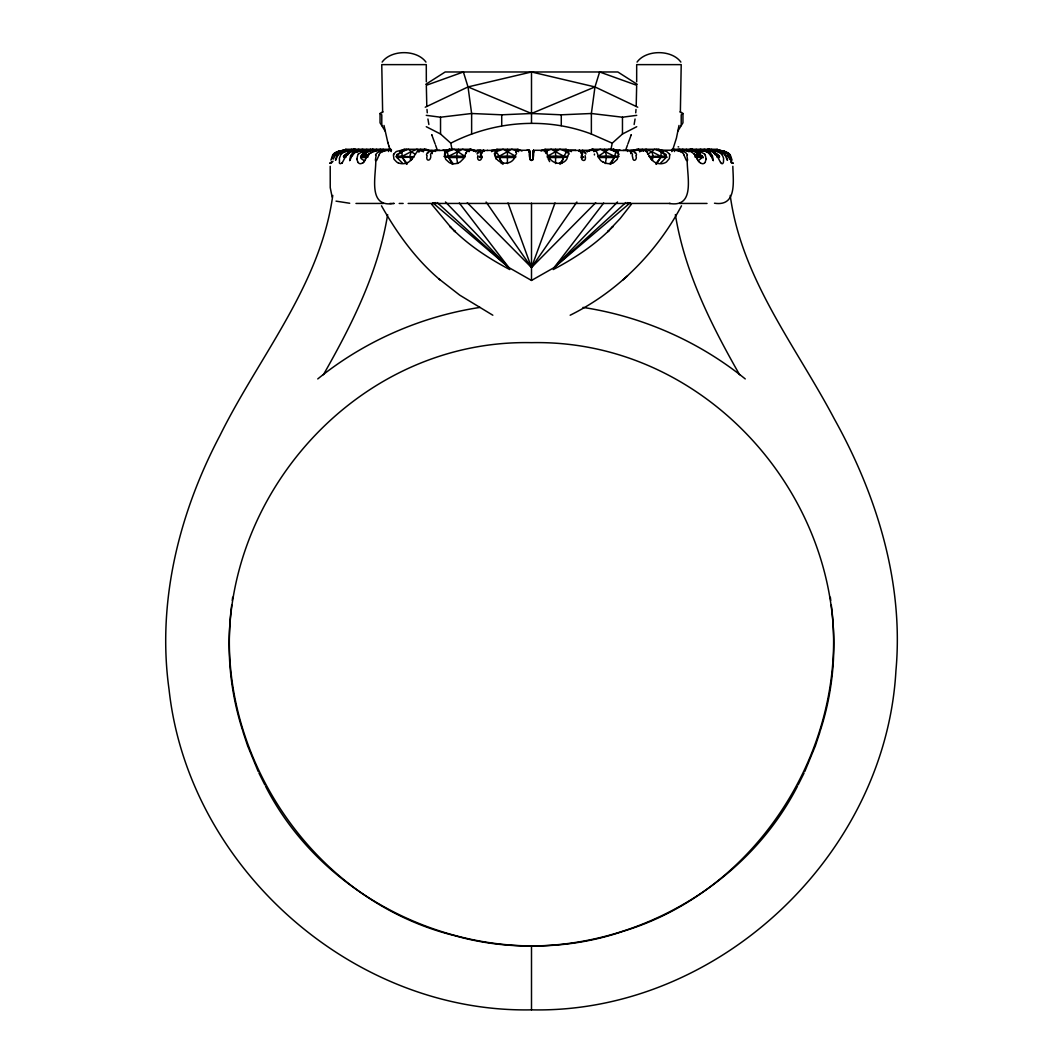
<?xml version="1.0" encoding="UTF-8"?>
<svg xmlns="http://www.w3.org/2000/svg" width="1063" height="1063" viewBox="0 0 1063 1063"><rect width="100%" height="100%" fill="white"/><g stroke="black" fill="none" stroke-linecap="round" stroke-linejoin="round"><path stroke-width="1.5" d="M532.576 159.955C526.517 162.466 532.988 147.903 526.783 150.295M529.547 154.334L529.52 150.308L529.507 153.63M529.494 151.73L529.494 152.567M532.629 159.955L533.48 150.295L546.608 150.321A38.029 2.325 -84.5 0 1 546.927 150.959M568.067 150.268L566.499 150.268L566.499 151.159M533.493 153.883L533.467 151.677L533.334 157.178M533.467 151.996L533.506 150.308L533.506 151.291M636.671 81.824L636.684 64.63L681.21 64.63L680.36 112.572M636.657 86.05L636.206 105.862M533.467 154.387L533.4 156.394M706.124 158.812L705.181 154.813M444.44 154.813L445.703 159.344L449.277 162.586A11.015 10.471 -51.4 0 0 450.353 163.077A11.255 10.71 -57.1 0 0 460.146 161.961L463.348 158.812L465.209 154.813M330.208 166.306L330.234 187.606L332.121 197.027M631.236 152.859L630.04 151.411A29.485 11.029 -90 0 0 628.446 150.601L614.946 150.321L614.919 151.198M546.581 150.295L546.555 151.172M428.176 150.547L439.072 150.242A46.998 17.579 -90 0 1 439.896 150.428M589.181 150.268L595.36 150.282L595.32 151.159M477.858 155.61C476.118 161.921 482.748 161.749 481.685 155.61M680.559 151.677L678.101 150.813A55.156 38.919 -89.7 0 0 674.301 150.242L661.292 150.189L661.186 151.398M568.28 154.813L566.845 159.078A10.55 9.381 35.7 0 1 549.797 158.626M335.443 160.101L336.825 155.61A8.318 8.212 84.6 0 1 339.336 152.846L342.95 151.278A33.418 32.926 -89.7 0 1 343.801 151.039M516.02 151.863L516.047 151.504A39.823 2.498 84.8 0 1 516.419 150.454M635.74 112.811L636.006 109.449M231.707 605.073C212.494 750.398 311.393 900.427 454.539 935.613C585.421 972.751 735.317 907.27 797.423 786.314M533.36 157.284L532.736 159.782M643.407 151.198C643.686 148.182 630.319 150.733 632.14 150.561M690.007 151.238L683.748 150.189L683.562 151.384M232.252 600.369L232.664 597.233M376.143 155.411L375.398 160.101A1.408 0.678 -78.2 0 0 375.797 160.579C375.917 176.445 367.572 207.949 393.655 203.445M636.644 85.266L599.625 71.978L594.974 86.927L591.373 113.502L591.373 134.031L612.222 143.173L622.466 134.018L636.737 126.71M332.772 195.419C320.362 285.309 259.04 356.384 219.988 435.458C179.142 512.871 156.806 601.977 169.057 689.528C188.31 867.049 352.597 1013.345 531.5 1009.85C717.219 1013.81 885.625 855.795 895.923 670.78C903.949 582.683 876.789 495.238 834.296 418.888C796.041 346.418 741.496 278.931 730.228 195.419M723.305 153.112L718.933 151.172A35.836 35.318 -84.4 0 0 714.429 150.441L710.084 150.282L709.938 151.159M723.584 151.81L722.548 151.438A18.297 17.938 -37.8 0 0 721.498 151.159A39.424 38.866 -55.7 0 0 715.771 150.348L715.107 151.159M715.851 154.002C713.339 151.504 707.254 149.352 704.928 151.185M715.333 150.282L715.173 151.159M706.071 159.344L705.247 161.961A12.264 5.435 77.9 0 1 704.782 162.519M635.063 119.016L634.133 124.504M656.389 164.366L660.654 157.51L661.385 151.624L658.808 149.285L636.325 149.285M694.272 151.198L694.764 150.348M679.005 125.447L676.427 138.11L672.441 150.72M427.127 155.61C425.16 161.802 431.259 161.496 430.767 155.61M387.636 214.58C378.375 272.035 351.906 324.667 323.404 374.734M610.933 149.524L612.222 143.173M605.352 163.543L606.588 156.221L604.621 149.285M330.925 160.128L332.506 155.61A8.318 8.318 0 0 1 335.031 152.806L338.3 151.398M515.675 154.813L513.867 159.078A10.55 9.74 15.1 0 1 496.514 158.825M331.696 159.078L333.45 154.813M393.416 154.813L393.881 158.852A9.009 8.026 -24.9 0 0 394.16 159.344L396.619 161.961A12.304 10.882 -63.7 0 0 398.226 162.865M478.191 153.112L478.961 151.172M444.56 154.002C444.387 152.461 447.802 149.099 448.094 151.185M465.435 154.002L467.6 150.282L474.603 150.268M482.164 152.846L482.788 151.278A33.445 5.727 90 0 1 483.585 150.521L497.032 150.295M820.477 730.122C880.735 542.396 728.593 338.512 531.5 342.658C334.407 338.512 182.265 542.396 242.523 730.122M652.283 160.526L653.187 156.221L651.752 151.624L646.131 149.285L639.66 151.624L638.597 149.285L634.757 150.694M428.243 150.694L424.403 149.285L423.353 151.624L416.869 149.285L411.248 151.624L409.813 156.221L410.717 160.526M610.667 164.366L614.334 157.51L615.836 151.624L613.816 149.285L591.653 149.285L587.068 151.624L593.22 149.285L593.699 151.624L600.356 149.285L614.334 156.221L619.051 156.487M820.038 731.703L815.401 745.761L804.744 771.592M367.851 157.138L364.968 157.51L366.509 151.624L370.628 149.285L368.05 151.624L370.814 150.694M333.33 159.078L335.377 154.813M521.986 151.039L517.894 149.285L496.953 149.285L494.242 153.922M571.495 151.624L566.048 149.285L545.106 149.285L544.322 151.624L551.245 149.285L563.749 156.221L567.443 156.58L563.749 157.51L547.405 157.51L547.405 156.221L559.909 149.285L566.831 151.624L568.758 153.922M390.958 149.285L345.834 149.285L345.037 151.624L351.973 149.285M561.689 163.543L563.749 156.221L566.831 151.624L566.048 149.285M335.775 160.154L337.529 155.61M631.063 135.293L631.289 134.656L627.848 144.05M625.948 149.325L627.409 145.259M555.019 202.927L531.5 267.517L467.282 202.714M728.075 156.221L726.454 156.221M382.135 62.092C391.211 49.509 416.869 49.509 425.944 62.092M637.056 62.092C646.131 49.509 671.789 49.509 680.865 62.092M458.379 149.285L456.412 156.221L457.648 163.543M696.185 149.285L695.202 151.61L700.451 149.285L707.121 151.624L707.586 149.285C709.101 148.475 724.501 157.988 717.711 157.138M678.353 151.039L682.566 149.285L689.037 151.624L690.086 149.285C694.91 147.757 706.656 162.373 702.337 156.221M378.893 155.411L376.807 160.101A1.408 1.183 -66.3 0 1 375.864 160.579M702.497 156.487L692.372 149.285L694.95 151.624L692.186 150.694M347.548 155.078L349.275 151.624L353.846 149.285L351.813 151.624L358.776 149.285L360.955 150.84M798.154 784.853L804.066 773.093M350.631 155.61L349.674 160.54M427.924 153.099L429.598 151.159M352.026 155.61L349.807 160.566M560.028 164.366L563.749 157.51M393.735 154.002L396.193 151.597A17.845 10.989 -85.9 0 1 396.991 151.318L401.734 150.202L401.841 151.398M431.764 152.859L432.96 151.411A29.578 11.068 90 0 1 434.568 150.601M681.516 205.797C656.562 252.556 617.789 291.607 570.167 315.219M677.756 131.227L682.951 122.803L682.951 113.502L680.174 111.721M368.303 154.813L363.838 161.975M342.366 162.586L346.458 154.813M545.346 150.348L541.678 150.268M576.89 202.036L531.5 267.517L486.11 202.036M609.817 163.795L614.334 157.51L617.616 156.58M412.245 158.799L417.6 150.919M631.435 204.162L620.154 218.553L607.837 231.614L608.847 230.631C592.569 246.523 573.289 258.973 553.238 269.564M481.645 157.138L479.267 157.231L479.267 156.487C480.954 155.517 482.509 157.949 481.167 156.221M433.053 203.033L508.778 267.517L531.5 280.446L554.222 267.517L603.664 203.033M655.672 163.795L660.654 157.51L667.072 157.231L661.385 151.624L656.655 149.285M345.289 157.138C338.685 158.002 353.168 148.926 354.63 149.285M338.472 153.922L340.386 151.624L345.847 149.285M368.901 154.002L374.973 150.733L388.274 150.082L385.524 150.268A57.003 40.221 -90 0 0 382.986 150.614L379.65 151.677A9.487 7.428 80.3 0 0 375.545 154.839M443.949 156.487L448.666 156.221L462.644 149.285L469.301 151.624L469.78 149.285L475.932 151.624L471.347 149.285L449.184 149.285L444.919 153.922M411.806 159.344L408.817 161.961A12.264 10.75 -66.9 0 1 407.7 162.639M358.43 154.002L362.975 151.291M629.947 203.033L554.222 267.517L617.523 201.97M660.415 163.317L666.116 157.51L666.116 156.221L660.654 156.221L651.752 151.624L647.619 154.387M595.718 202.714L531.5 267.517L507.981 202.927M612.049 227.429L613.006 226.472L607.837 231.614M347.136 154.002L352.398 151.145L361.872 150.348L359.879 150.574A29.392 27.266 -89.9 0 0 355.959 151.371M341.369 154.002C344.106 151.384 350.564 149.338 353.089 151.159M585.142 155.61C587.308 164.845 577.435 158.241 583.733 157.231L581.833 156.221M699.215 161.961L698.271 160.792L702.497 157.231M554.222 267.517L625.828 202.541M426.675 149.285L404.192 149.285L395.928 156.487L402.585 163.317M622.732 280.087L627.502 275.875M384.647 151.039L380.434 149.285L373.963 151.624L372.914 149.285C367.094 151.943 353.939 156.327 364.782 160.739M376.674 149.285L364.968 156.221L361.247 156.221L361.247 157.51L364.968 157.51M561.144 162.028L559.603 163.038M639.66 151.61L642.358 149.285M651.752 151.624L654.502 149.285L661.385 151.624L666.302 154.693M719.452 157.138L717.087 157.231L717.087 156.487L719.452 156.58M361.832 155.304L366.509 151.624M343.548 156.58L349.275 151.624L355.414 149.285L355.879 151.624L362.549 149.285L367.798 151.624L366.815 149.285M713.326 160.54L712.369 155.61M317.744 378.933C364.25 341.303 420.882 316.415 480.011 307.406M354.072 153.099L358.231 151.159A30.521 28.342 87.4 0 1 361.021 150.601L368.263 150.335M682.951 113.502L681.21 114.804L681.21 125.633M339.695 153.112L344.067 151.172A34.255 33.764 84.4 0 1 348.172 150.481L352.65 150.268M702.045 150.84L704.224 149.285L707.015 150.215M335.071 152.846L334.699 153.112A8.318 8.159 -52 0 0 332.613 155.663M352.996 152.859L355.959 151.411M435.352 202.581L432.256 203.445M385.244 131.227L380.049 122.803L380.049 113.502L382.826 111.721M425.771 84.336L445.171 71.978L617.829 71.978L637.229 84.336M614.334 157.51L598.256 157.51L598.256 156.221L608.886 149.285L615.836 151.624L618.081 153.922M361.659 155.45L365.34 153.152M361.898 155.45L365.579 153.152M396.698 154.693L406.345 149.285M349.222 153.152L344.027 156.221L343.894 157.51L345.913 157.231L345.913 156.487L343.894 156.221L345.289 156.58M479.745 150.428L471.627 150.321A39.172 7.879 -85.7 0 1 471.799 150.401M404.192 149.285L400.073 151.624L403.913 150.215M501.311 163.543L499.251 156.221L496.169 151.624L503.091 149.285L515.595 156.221L515.595 157.51L499.251 157.51L495.557 156.58L499.251 156.221L511.755 149.285L518.678 151.624L517.894 149.285M411.248 151.624L408.498 149.285L401.615 151.624L402.346 156.221L413.945 157.138L396.884 157.51L396.884 156.221L402.346 156.221L411.248 151.624L415.381 154.387M449.224 149.87L444.6 151.624L449.184 149.285M368.064 151.61L372.781 149.285M636.112 150.454L638.478 149.285M717.711 156.58L718.973 156.221L719.106 157.51L718.973 156.221L713.725 151.624L709.154 149.285L711.187 151.624M425.253 107.204L468.026 86.927L531.5 71.978L594.974 86.927L637.747 107.204M382.441 151.677L384.899 150.813A55.156 38.919 89.7 0 1 388.699 150.242L391.051 150.082A8.756 5.926 89.3 0 0 391.224 151.597M426.263 126.71L440.534 134.018L450.778 143.173C493.976 121.009 545.731 116.704 591.373 134.031M444.613 151.61L449.968 149.285M587.082 151.61L592.436 149.285M491.505 151.61L496.953 149.285M541.027 151.039L545.106 149.285M594.974 86.927L531.5 113.502L501.723 114.804L471.627 113.502L440.534 117.209L426.263 115.349M380.501 150.454L383.318 149.285M694.179 154.255L698.032 156.221L701.753 156.221L701.753 157.51L695.149 157.138M337.356 151.863L338.379 151.491A17.526 17.314 -27.6 0 1 339.07 151.278A38.082 37.83 -32.5 0 1 345.236 150.388L345.688 150.282A39.73 39.49 -34.6 0 0 339.389 151.145A17.446 17.207 -28 0 0 338.366 151.504L337.37 151.863A9.195 9.168 -1.1 0 0 334.021 153.909M687.455 154.839A9.487 7.428 -80.3 0 0 683.363 151.571L680.001 150.627A57.003 40.221 90 0 0 677.476 150.268L674.726 150.082L679.682 149.285L682.499 150.454M426.356 85.266L463.375 71.978L468.026 86.927L471.627 113.502L471.627 134.031M339.748 151.677L340.439 151.451A18.35 17.991 39.8 0 1 341.157 151.225M671.444 150.215L674.194 149.285M434.554 150.561L448.068 150.308M430.86 150.561C432.455 151.172 419.393 148.288 419.593 151.198M338.3 151.398L339.163 151.159A33.817 33.817 0 0 1 343.15 150.508L345.688 150.282M633.92 150.401L634.784 150.547M695.149 156.58L698.032 156.221L696.491 151.624M660.654 157.51L649.055 156.58L660.654 156.221M445.384 156.58L448.666 157.51L464.744 157.51L464.744 156.221L454.114 149.285L447.164 151.624L448.666 157.51L452.333 164.366M598.256 156.221L614.334 156.221M499.251 156.221L515.595 156.221M547.405 156.221L563.749 156.221M448.666 156.221L464.744 156.221M468.026 86.927L531.5 113.502L561.277 114.804L591.373 113.502L622.466 117.209L636.737 115.349M342.95 151.238A33.298 32.807 -89.7 0 1 347.481 150.481L349.621 150.268L347.216 150.308A39.331 38.773 55.4 0 0 341.475 151.105A18.257 17.898 37.7 0 0 340.439 151.451M713.167 160.566L710.974 155.61M531.5 160.566L530.264 159.782L529.626 157.364M714.495 203.219C737.323 206.767 733.098 180.803 732.832 166.306M265.577 786.314C329.968 912.253 489.485 977.136 623.383 931.215C759.128 890.037 849.47 744.977 831.293 605.073M669.345 203.445C695.441 207.949 687.083 176.431 687.203 160.566A1.408 0.678 78.2 0 0 687.588 160.075L686.857 155.411M677.702 150.242L679.828 150.242M713.193 151.451A8.624 8.557 86.1 0 0 713.379 150.268L715.718 150.308A39.69 39.105 -54.2 0 1 721.857 151.198M717.312 150.282L717.764 150.321A38.069 37.843 34.1 0 1 723.597 151.159M383.225 150.228L381.657 150.228A47.29 43.862 89.9 0 1 383.212 150.375M519.249 150.268L517.668 150.348A39.185 2.511 -86.7 0 1 517.721 150.375M613.989 150.242L620.207 150.242A49.19 18.403 -90 0 0 619.397 150.428M705.075 150.308L700.982 150.335L703.042 150.561M672.042 149.285L717.166 149.285L724.793 153.457M529.52 150.268L516.392 150.282L516.432 151.464M565.994 150.295L579.428 150.468A33.391 5.727 -90 0 1 580.212 151.331L580.836 152.846M355.972 203.445L383.411 203.445M389.908 203.445L391.609 203.445M392.739 203.445L394.28 203.445M399.21 203.445L403.156 203.445M408.152 203.445L670.261 203.445M679.589 203.445L707.028 203.445M634.77 150.242L623.928 150.242A47.011 17.579 90 0 0 623.104 150.428M448.799 150.255L442.806 150.242A49.004 18.337 90 0 1 443.616 150.428M477.473 150.295L483.439 150.295A40.035 6.856 -90 0 1 483.692 150.454M491.784 150.268L496.487 150.268L496.487 151.159M569.715 150.295L575.668 150.295A41.51 7.122 -90 0 0 575.402 150.441M715.253 150.268L715.505 150.468A33.445 32.953 89.7 0 1 720.05 151.238L723.651 152.846A8.318 8.212 -84.6 0 1 726.135 155.623L727.557 160.101M694.604 150.321L701.62 150.561A31.917 29.631 -87.4 0 1 704.782 151.105L708.928 153.099M683.748 150.189L677.104 150.109M349.714 203.259L336.028 201.133M401.322 150.547L402.093 150.587M364.968 156.221L367.851 156.58M630.744 203.445L627.648 202.581M713.3 150.268L715.12 150.428M710.084 150.282L717.18 151.424L721.618 154.002M661.292 150.189L666.607 151.451L669.371 154.002M724.7 151.398L723.837 151.159A33.87 33.857 0 0 0 719.837 150.508L717.764 150.295A38.055 37.803 33.2 0 1 723.943 151.252A17.5 17.274 28.1 0 1 724.634 151.491L725.63 151.863A9.195 9.168 0.1 0 1 728.979 153.909M428.176 150.242L428.867 150.375M582.989 307.406C642.118 316.415 698.75 341.303 745.256 378.933M698.59 150.919L704.61 154.002M614.946 150.321L617.151 151.531L618.414 154.002M730.387 155.663A8.318 8.159 52 0 0 728.248 153.178L724.7 151.398A17.473 17.234 27.6 0 0 723.584 151.212M711.027 149.285L717.963 151.624L717.166 149.285M707.041 151.411L710.004 152.859M388.806 149.285L391.556 150.215M659.087 150.215L662.927 151.624L658.808 149.285M613.776 149.87L618.4 151.624L613.816 149.285M708.37 149.285L713.725 151.624L715.452 155.078M613.032 149.285L618.387 151.61M595.36 150.282C598.668 153.378 597.831 159.782 602.787 161.948M470.564 149.285L475.918 151.61M690.963 151.597L694.152 154.002M690.219 149.285L694.936 151.61M424.522 149.285L426.888 150.454M503.384 163.038L501.842 162.028M492.833 315.219L459.748 295.155L439.085 279.051M566.499 150.268L566.566 150.308A39.424 5.435 84.5 0 1 567.443 150.986M509.762 269.564C489.711 258.973 470.431 246.523 454.153 230.631L455.163 231.614L449.994 226.472L455.163 231.614M713.778 153.152L718.973 156.221M697.66 153.152L701.102 155.45M633.402 151.159L635.076 153.099M646.105 151.291L648.178 154.002M380.049 113.502L381.79 114.804L381.79 125.633M686.326 149.285L689.037 151.624M420.642 149.285L423.34 151.61M440.268 280.087C415.925 259.558 397.097 233.368 381.484 205.797M437.172 202.541L508.778 267.517L459.336 203.033M445.477 201.97L508.778 267.517M450.951 227.429L431.565 204.162M651.274 159.344L654.277 161.961A12.304 10.683 65.2 0 0 656.03 162.825A13.66 11.999 67.5 0 0 664.88 162.865A12.344 10.909 66.3 0 0 666.474 161.961L669.384 158.52L669.69 154.813M722.614 151.624L724.528 153.922M402.346 156.221L402.346 157.51L407.328 163.795M448.666 157.51L453.183 163.795M727.624 154.813L729.67 159.078M650.729 158.666L648.55 154.813M716.528 154.813L720.608 162.586M698.271 160.792L697.341 159.357M729.55 154.813L731.304 159.078M549.079 159.078L547.286 154.813M584.039 151.172L584.809 153.112M694.764 154.813L697.049 158.839M402.346 157.51L406.611 164.366M496.102 159.078L494.68 154.813M722.255 154.813L723.571 158.254L723.504 161.948A11.255 2.91 80.1 0 1 720.993 162.984A11.029 2.697 78.4 0 1 720.608 162.4M739.596 374.734C711.094 324.667 684.625 272.035 675.364 214.58M725.471 155.61L727.225 160.181M548.149 158.879L549.637 161.629M499.251 157.51L502.972 164.366M357.793 161.961L356.969 159.344M258.934 773.093L264.846 784.853M732.075 160.128L730.494 155.61A8.318 8.318 0 0 0 727.969 152.806M684.107 155.411L686.193 160.101A1.408 1.183 66.3 0 0 687.136 160.579M258.256 771.592L247.599 745.761L242.962 731.703M435.152 144.05L431.711 134.656L431.937 135.293M435.591 145.259L437.052 149.325M388.952 146.123L390.559 150.72M383.995 125.447L387.862 142.694M387.689 142.163L389.138 146.721M632.233 155.61L632.551 157.005M632.631 157.364C633.03 163.091 637.853 159.477 635.873 155.61M339.482 161.948L339.403 158.254L340.718 154.813A7.056 6.67 -14 0 1 341.223 153.883M450.778 143.173L452.067 149.524M347.8 151.159L347.654 150.282M428.867 124.504L427.937 119.016M358.085 151.185L357.939 150.308M379.425 151.398L379.252 150.202M368.622 151.198L368.489 150.335M581.421 157.231L581.315 155.61M830.336 597.233L830.748 600.369M547.139 154.002L546.914 151.491M529.613 157.178L529.52 154.135M426.994 109.449L427.26 112.811M529.573 156.434L529.533 154.387M382.64 112.572L381.763 64.63L426.29 64.63L426.329 81.824M467.667 151.451L467.6 150.282M426.795 105.862L426.343 86.05M618.533 154.813L617.258 159.357L613.683 162.586A11.055 10.51 54.8 0 1 612.647 163.064M533.48 150.295L533.48 151.451M356.916 158.666L357.846 154.813A7.122 6.644 20.4 0 1 358.337 153.936M719.372 156.487L719.319 157.231M718.628 156.487L718.628 157.231M718.442 156.487L718.442 157.231M701.102 156.487L701.102 157.231M699.228 156.487L699.228 157.231M698.032 156.221L698.032 157.51M696.664 156.487L696.664 157.231M665 156.487L665 157.231M662.249 156.487L662.249 157.231M658.94 156.487L658.94 157.231M655.18 156.487L655.18 157.231M651.141 156.487L651.141 157.231M622.466 117.209L622.466 134.018M616.035 156.487L616.035 157.231M612.514 156.487L612.514 157.231M608.621 156.487L608.621 157.231M604.528 156.487L604.528 157.231M600.329 156.487L600.329 157.231M582.179 156.487L582.179 157.231M581.7 156.221L581.7 157.51M565.649 156.487L565.649 157.231M561.769 156.487L561.769 157.231M561.277 114.804L561.277 125.633M557.663 156.487L557.663 157.231M555.577 149.285L555.577 163.543M553.491 156.487L553.491 157.231M549.385 156.487L549.385 157.231M531.5 71.978L531.5 122.803M531.5 203.179L531.5 280.446M531.5 945.698L531.5 1009.85M513.615 156.487L513.615 157.231M509.509 156.487L509.509 157.231M507.423 149.285L507.423 163.543M505.337 156.487L505.337 157.231M501.723 114.804L501.723 125.633M501.231 156.487L501.231 157.231M497.351 156.487L497.351 157.231M481.3 156.221L481.3 157.51M480.821 156.487L480.821 157.231M462.671 156.487L462.671 157.231M458.472 156.487L458.472 157.231M454.379 156.487L454.379 157.231M450.486 156.487L450.486 157.231M446.965 156.487L446.965 157.231M440.534 117.209L440.534 134.018M411.859 156.487L411.859 157.231M407.82 156.487L407.82 157.231M404.06 156.487L404.06 157.231M400.751 156.487L400.751 157.231M398 156.487L398 157.231M366.336 156.487L366.336 157.231M363.772 156.487L363.772 157.231M361.898 156.487L361.898 157.231M360.795 156.487L360.795 157.231M344.558 156.487L344.558 157.231M344.372 156.487L344.372 157.231M343.628 156.487L343.681 157.231M388.606 151.544A8.743 6.165 -89.9 0 1 388.447 150.056M674.553 150.056A8.756 6.165 89.9 0 1 674.394 151.544M660.708 151.278A7.64 5.421 86 0 1 660.561 152.341M643.474 150.428A38.241 16.795 -76.4 0 1 646.171 151.052M418.968 152.182A7.76 2.312 86.9 0 1 418.915 151.77M401.694 152.687A7.64 6.165 -78.5 0 1 401.495 151.478M358.311 150.228A107.988 1.781 -0.1 0 1 359.759 150.056M362.988 151.438A37.896 33.086 -64.2 0 1 368.489 150.521M614.175 150.959A7.76 3.216 87.3 0 1 614.162 151.438M594.403 154.932A7.786 0.904 -83.3 0 1 594.43 154.069M565.689 150.826A7.826 2.086 87.4 0 1 565.649 152.713M545.824 153.431A7.813 1.967 -83.1 0 1 545.864 151.757M495.929 153.112A7.826 3.428 -82.5 0 1 495.876 151.411M447.563 152.009A7.76 4.438 -81.8 0 1 447.536 151.358M357.912 152.155A7.76 7.069 84.2 0 1 357.713 151.252M701.075 150.335A8.597 8.092 88.4 0 1 698.976 155.264M699.799 150.348A8.597 7.959 -89.6 0 1 698.139 154.733M364.038 155.45A8.597 8.092 -88.5 0 1 361.765 150.361M364.689 154.733A8.597 7.959 89.6 0 1 363.028 150.375M671.949 150.082A8.743 5.926 -89.3 0 1 671.776 151.597M631.143 150.282A8.597 3.242 89.9 0 1 630.744 153.657M627.622 150.335A8.597 2.897 -89.4 0 1 627.555 151.478M582.683 150.149A8.624 1.501 89.9 0 1 581.979 156.859M579.003 150.242A8.624 1.143 -89.5 0 1 578.976 151.371M484.024 151.371A8.624 1.143 89.5 0 1 483.997 150.242M481.034 156.859A8.624 1.501 -89.9 0 1 480.317 150.149M435.471 151.478A8.597 2.897 89.4 0 1 435.392 150.335M432.269 153.657A8.597 3.242 -89.9 0 1 431.87 150.282M483.399 150.268A8.61 1.143 -89.5 0 1 483.359 151.398M487.332 150.335A41.497 7.109 90 0 1 487.598 150.441M579.627 151.398A8.61 1.143 89.5 0 1 579.601 150.268M579.308 150.454A39.995 6.856 90 0 1 579.561 150.348L591.48 150.295A39.079 7.733 85.9 0 0 591.241 150.454M350.405 151.464A8.624 8.504 89.3 0 1 350.205 150.282M349.727 151.464A8.624 8.557 -86.1 0 1 349.528 150.282M678.114 146.827A87.631 10.178 -9.8 0 1 678.686 146.907M712.728 150.282A8.624 8.504 -89.3 0 1 712.529 151.464M581.833 157.935A13.314 2.485 -86.9 0 1 581.102 157.39M481.898 157.39A13.288 2.471 86.9 0 1 481.167 157.935M690.007 151.198A17.845 14.032 -84.8 0 1 690.977 151.557M694.325 153.564A6.564 3.641 66.1 0 1 695.016 154.454M697.328 158.905A9.009 1.714 65.2 0 1 697.062 158.44M700.185 162.745A12.304 5.142 76.8 0 1 699.228 161.828M704.849 162.692A13.54 5.82 78.3 0 1 700.198 162.639M705.938 158.693A9.673 5.554 60.7 0 1 705.912 159.237M704.49 154.082A7.109 6.431 2.6 0 1 705.088 154.866M694.764 149.856A42.387 37.67 70.3 0 1 698.63 150.295M647.314 151.438A7.122 0.904 70 0 1 647.646 151.81M651.446 159.171A9.647 6.391 54.6 0 1 650.928 158.52M669.464 153.936A6.551 5.262 -45.8 0 1 669.836 154.746M393.589 154.919A6.564 4.996 58.7 0 1 393.868 154.095M407.661 162.533A13.54 11.972 -67 0 1 398.24 162.852M412.391 158.932A9.673 6.91 -55.1 0 1 411.939 159.49M417.772 151.571A42.135 18.191 80.2 0 1 419.393 150.587M356.769 159.477A9.647 5.9 -56.7 0 1 356.69 158.799M357.753 162.054A12.304 5.541 -76.5 0 0 358.457 162.931A13.66 6.033 -78.2 0 0 362.868 162.692M363.852 162.108A12.344 5.288 -78 0 1 362.868 162.984M368.569 155.198A6.551 2.804 -62.7 0 1 369.074 154.467M721.843 151.238A18.323 17.965 -39.8 0 1 722.548 151.438M723.624 151.677A9.301 9.089 71.2 0 1 727.105 153.829A7.175 6.298 50.8 0 1 727.916 154.613M732.939 162.852A10.55 1.05 68.1 0 1 729.457 157.55M728.647 154.201A7.242 6.192 38.9 0 1 729.298 154.972M725.577 152.009A9.182 8.929 22.9 0 1 728.819 154.055M716.09 153.71A7.189 5.687 58.7 0 1 716.807 154.573M721.458 154.122A7.069 6.325 26.4 0 1 722.096 154.906M612.633 163.011A11.294 10.577 53.9 0 1 602.867 161.815M618.706 153.75A7.202 4.358 -59.5 0 1 618.892 154.56M546.86 151.478A17.526 1.276 -82 0 1 546.874 151.703M548.136 155.809A7.242 1.369 72 0 1 548.003 155.171M568.705 153.537A7.189 3.508 -62.7 0 1 568.811 154.361M567.894 151.424A9.288 2.618 -77.1 0 1 568.785 152.673M567.469 151.305A18.257 2.206 80.9 0 1 567.642 151.637M495.451 151.331A39.69 5.528 -84.2 0 1 496.408 150.401M495.358 151.278A18.35 2.299 -81.3 0 1 495.478 151.092M495.278 155.543A9.301 1.86 86 0 1 495.517 153.351M495.278 155.331A7.175 2.671 70.9 0 1 495.225 154.587M516.445 153.125A7.242 2.352 -64.8 0 1 516.432 153.936M515.914 152.487A9.182 0.837 -77.4 0 1 516.246 151.757M516.02 151.318A17.446 1.329 81.7 0 1 516.06 151.052M444.852 155.105A7.202 3.747 68.1 0 1 444.905 154.321M466.205 152.673A7.069 1.408 -65.9 0 1 466.112 153.444M342.034 162.546A11.294 3.176 -77.6 0 1 339.23 162.692M342.352 162.759A11.055 2.79 -79.4 0 1 341.994 163.21M346.764 155.065A7.202 4.93 -56.3 0 1 347.388 154.308M333.224 154.68A7.242 6.763 -32 0 1 333.915 153.829M333.025 161.231A10.55 2.817 -67.3 0 1 329.915 163.197M335.682 155.039A7.189 5.567 -50.6 0 1 336.32 154.268M336.174 154.135A9.288 8.69 -52.6 0 1 339.469 152.009M341.157 151.185A39.61 39.025 54.3 0 1 343.814 150.707M337.702 152.447A9.301 9.102 -71.3 0 1 339.376 151.677M331.43 161.815A10.55 1.05 -68.1 0 1 330.062 162.838M333.702 154.972A7.242 6.205 -38.8 0 1 334.353 154.201M334.181 154.055A9.182 8.916 -22.7 0 1 337.409 152.009M729.085 153.829A7.242 6.763 31.8 0 1 729.776 154.68M733.085 163.184A10.537 2.817 67.3 0 1 730.68 162.068M723.531 152.009A9.301 8.703 52.7 0 1 725.125 152.806M381.325 150.335A49.43 45.842 -90 0 1 381.83 150.375M378.694 155.211A9.461 6.67 89.9 0 1 382.428 151.637M680.572 151.637A9.461 6.67 -89.9 0 1 684.306 155.211M533.467 152.541A10.005 1.515 -83.1 0 1 533.666 152.075M703.042 150.574A29.618 27.465 89.9 0 1 707.041 151.371M709.978 152.899A8.345 7.76 -87.6 0 1 712.263 155.676M708.755 153.351A8.305 7.096 76.9 0 1 710.629 155.836M350.737 155.676A8.345 7.76 87.6 0 1 353.022 152.899M352.371 155.836A8.305 7.096 -76.9 0 1 354.245 153.351M430.462 155.025A8.345 3.056 -89 0 1 431.658 152.261M426.489 154.813A8.305 4.199 82.1 0 1 427.658 152.394M429.611 151.398A31.837 11.813 -89 0 1 430.874 150.707M631.342 152.261A8.345 3.056 89 0 1 632.538 155.025M635.342 152.394A8.305 4.199 -82.1 0 1 636.511 154.813M632.14 150.72A31.784 11.799 89 0 1 633.389 151.398M719.837 150.508A32.78 32.78 0 0 1 724.288 151.238M723.199 153.258A8.318 7.826 69.5 0 1 725.245 155.73M715.492 150.481A33.378 32.873 89.7 0 1 720.05 151.238M714.788 150.481A34.361 33.87 -84.4 0 1 716.834 150.733M338.712 151.238A32.754 32.754 0 0 1 343.15 150.508M337.755 155.73A8.318 7.826 -69.5 0 1 339.801 153.258M528.896 151.65A8.318 1.262 83.1 0 1 529.321 151.451M580.876 151.624A8.318 1.355 89.1 0 1 581.567 154.042M585.075 151.903A8.318 2.631 -82.8 0 1 585.872 154.042M583.321 150.853A34.361 5.78 89 0 1 584.025 151.836M481.433 154.042A8.318 1.355 -89.1 0 1 482.124 151.624M477.128 154.042A8.318 2.631 82.8 0 1 477.925 151.903M478.975 151.876A35.836 6.033 -89 0 1 479.745 150.826M365.685 153.922L363.32 156.221L365.685 153.922M699.68 156.221L697.315 153.922L699.68 156.221M545.359 150.441A39.132 2.405 86.9 0 0 545.306 150.521"/></g></svg>
